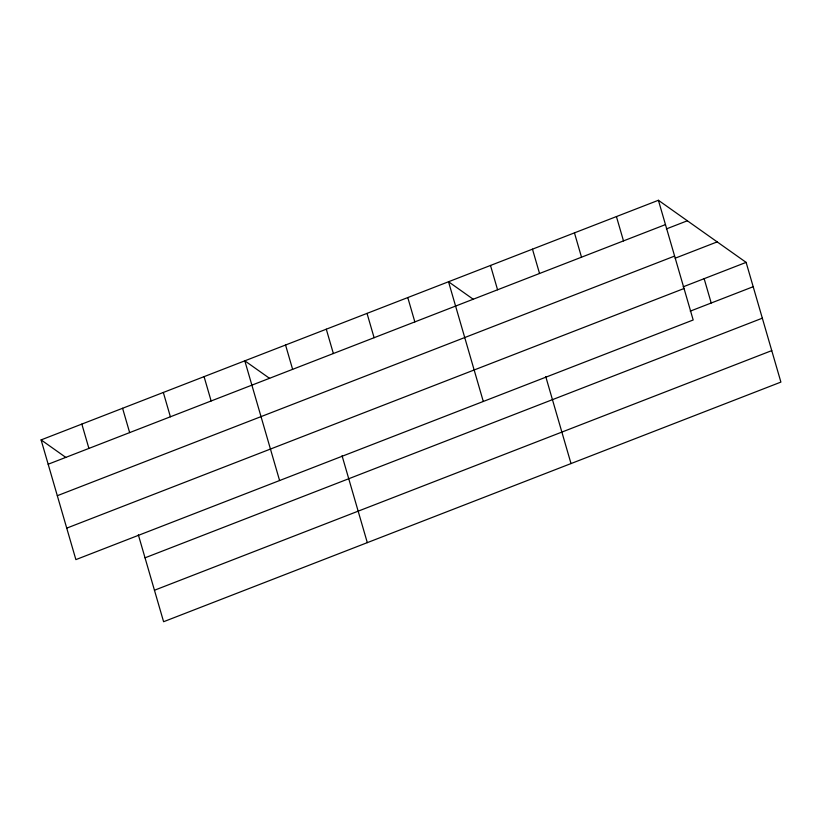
<?xml version="1.0" encoding="UTF-8"?>
<svg xmlns="http://www.w3.org/2000/svg" width="822" height="822" viewBox="0 0 822 822"><rect width="100%" height="100%" fill="white"/><g stroke="black" fill="none" stroke-linecap="round" stroke-linejoin="round"><path stroke-width="1.23" d="M658.401 200.28L693.182 319.984L75.881 559.618L41.1 439.904L658.401 200.28L746.119 262.382L780.9 382.096L163.599 621.72L138.343 534.814M48.169 464.235L665.471 224.601M666.365 228.927L687.356 220.779M57.314 495.707L674.615 256.074M675.201 258.19L717.174 241.894M683.154 286.827L746.119 262.382M66.736 528.135L684.038 288.512M690.223 311.158L753.188 286.714M145.032 557.819L762.333 318.186M154.454 590.247L771.755 350.614M473.328 299.321L448.524 281.751L483.295 401.455M269.626 378.397L244.812 360.827L279.593 480.531M41.1 439.904L65.914 457.474M704.146 278.679L711.215 303.01M616.428 216.576L623.497 240.897M574.455 232.873L581.514 257.194M532.471 249.158L539.54 273.49M545.767 376.661L571.013 463.567M490.498 265.455L497.567 289.786M407.784 297.564L414.843 321.895M367.033 313.388L374.102 337.708M326.293 329.201L333.362 353.522M342.055 455.737L367.311 542.643M285.553 345.014L292.622 369.335M204.072 376.651L211.131 400.972M163.331 392.464L170.39 416.785M122.581 408.277L129.65 432.598M81.84 424.09L88.91 448.411"/></g></svg>
